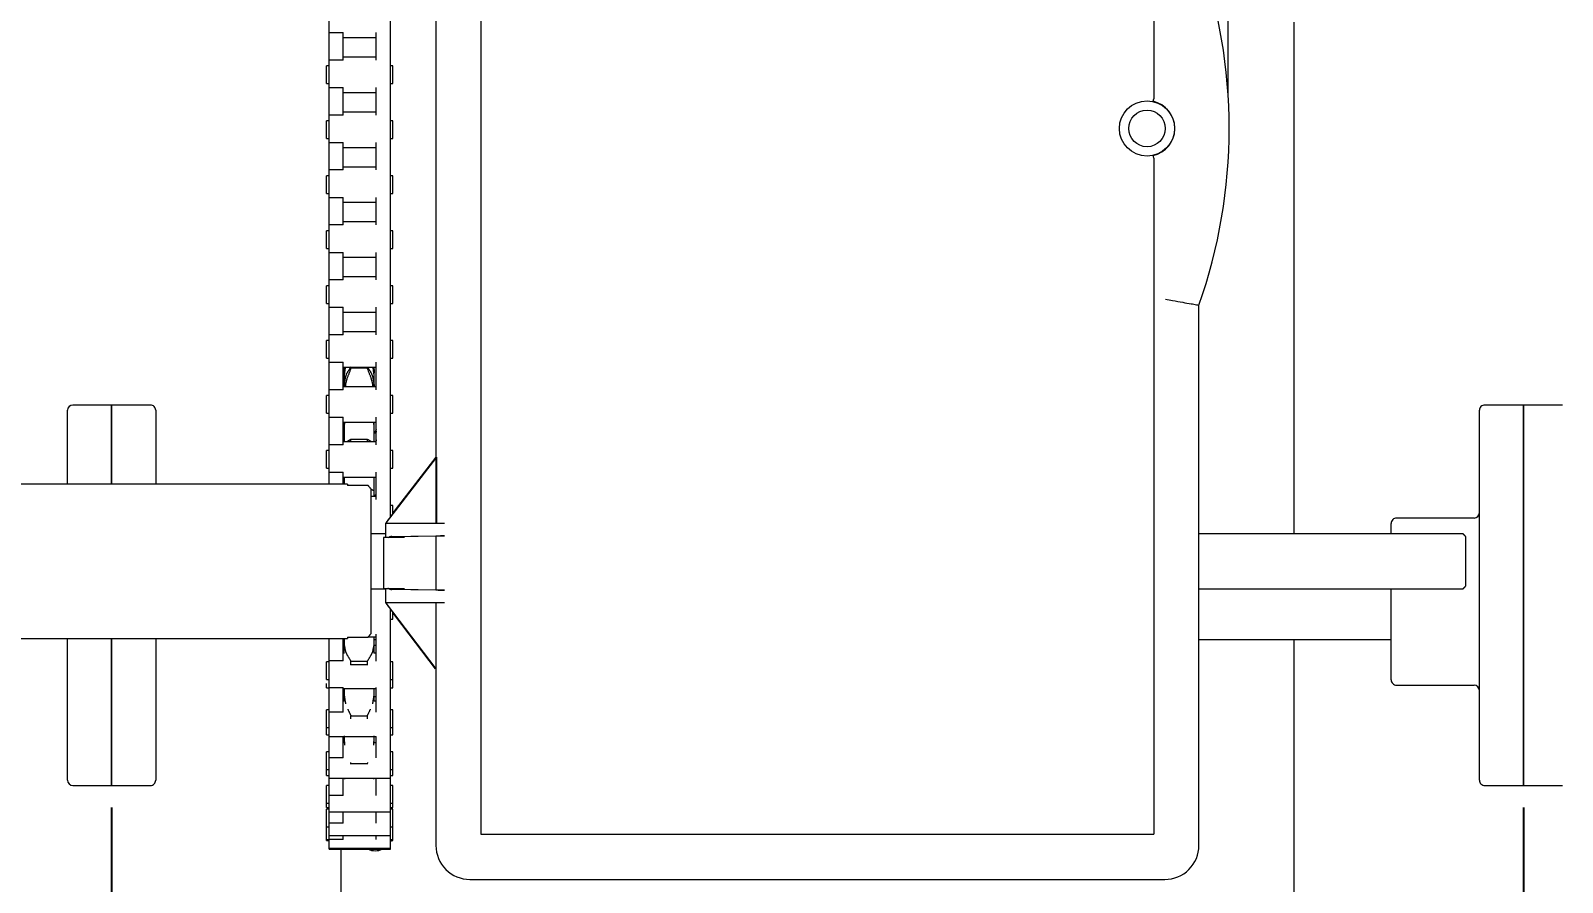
# Model space of a CAD drawing. Header units: inches. Extents: x 12.3 to 22.8, y 7.7 to 18.8.
# Drawn here: x 16.187 to 20.527, y 11.423 to 13.836 of the extents above; entities that cross this region are included whole.
import ezdxf

# ---------------------------------------------------------------- set-up
doc = ezdxf.new("R2010")
doc.units = ezdxf.units.IN
doc.header["$MEASUREMENT"] = 0
doc.header["$PDSIZE"] = -1
doc.layers.add('DIM', color=1, linetype='Continuous')
doc.styles.add('SLDTEXTSTYLE0', font='ARIAL.TTF', dxfattribs={"width": 0.7})
doc.dimstyles.new('SLDDIMSTYLE0', dxfattribs={"dimtxt": 0.125, "dimasz": 0.15, "dimexe": 0, "dimexo": 0.0625, "dimgap": 0.03125, "dimtad": 0, "dimtih": 1, "dimtoh": 1, "dimdec": 3, "dimlfac": 4, "dimrnd": 1e-09, "dimzin": 12, "dimdsep": 46, "dimtxsty": 'SLDTEXTSTYLE0', "dimsah": 1, "dimcen": 0.09, "dimadec": 0, "dimazin": 0, "dimtfac": 1, "dimtdec": 3, "dimtofl": 0, "dimtmove": 0, "dimatfit": 3, "dimfxl": 0, "dimtolj": 1, "dimtzin": 12, "dimarcsym": 0})

# ---------------------------------------------------------------- blocks, each defined once
blk = doc.blocks.new('*D12')
at = {"color": 0, "linetype": 'ByBlock', "lineweight": -2}
for p, q in [((16.4165, 11.6346), (16.4165, 10.5559)), ((20.4165, 11.6346), (20.4165, 10.5559)), ((16.5665, 10.5559), (17.9277, 10.5559)), ((20.2665, 10.5559), (18.9053, 10.5559))]:
    blk.add_line(p, q, dxfattribs=at)
at = {"color": 0, "linetype": 'ByBlock'}
for points in [[(16.4165, 10.5559), (16.5665, 10.5309), (16.5665, 10.5809)], [(20.4165, 10.5559), (20.2665, 10.5309), (20.2665, 10.5809)]]:
    blk.add_solid(points, dxfattribs=at)
at = {"layer": 'DEFPOINTS', "color": 0, "linetype": 'ByBlock'}
for p in [(16.4165, 11.6971), (20.4165, 11.6971)]:
    blk.add_point(p, dxfattribs=at)
at = {"color": 0, "linetype": 'ByBlock', "insert": (18.4165, 10.5559), "char_height": 0.125, "attachment_point": 5, "style": 'SLDTEXTSTYLE0'}
blk.add_mtext('16\\PSHAFT LENGTH', dxfattribs=at)

msp = doc.modelspace()

# ---------------------------------------------------------------- linework, layer by layer
at = {"color": 7, "linetype": 'Continuous', "lineweight": 15}
for p, q in [((17.46295, 15.55884), (17.46295, 11.55884)), ((19.3692, 15.55884), (19.36918, 13.6429)), ((17.33522, 14.24024), (17.33522, 12.44009)), ((17.03252, 13.8304), (17.03252, 13.90817)), ((17.20627, 13.8304), (17.20627, 13.90817)), ((19.76714, 12.41041), (19.76714, 13.85965)), ((17.03252, 13.8304), (17.07252, 13.8304)), ((17.03252, 13.75251), (17.03252, 13.8304)), ((17.07252, 13.75251), (17.07252, 13.8304)), ((17.16627, 13.75251), (17.16627, 13.8304)), ((17.20627, 13.75251), (17.20627, 13.8304)), ((17.02564, 13.68592), (17.02564, 13.73592)), ((17.07252, 13.75251), (17.03252, 13.75251)), ((17.03252, 13.67474), (17.03252, 13.75251)), ((17.20627, 13.67474), (17.20627, 13.75251)), ((17.21314, 13.68592), (17.21314, 13.73592)), ((17.03252, 13.67474), (17.07252, 13.67474)), ((17.03252, 13.59685), (17.03252, 13.67474)), ((17.07252, 13.59685), (17.07252, 13.67474)), ((17.16627, 13.59685), (17.16627, 13.67474)), ((17.20627, 13.59685), (17.20627, 13.67474)), ((17.07252, 13.59685), (17.03252, 13.59685)), ((17.03252, 13.51907), (17.03252, 13.59685)), ((17.20627, 13.51907), (17.20627, 13.59685)), ((17.02564, 13.53026), (17.02564, 13.58026)), ((17.21314, 13.53026), (17.21314, 13.58026)), ((17.03252, 13.51907), (17.07252, 13.51907)), ((17.03252, 13.44118), (17.03252, 13.51907)), ((17.07252, 13.44118), (17.07252, 13.51907)), ((17.16627, 13.44118), (17.16627, 13.51907)), ((17.20627, 13.44118), (17.20627, 13.51907)), ((19.36918, 13.47478), (19.3692, 11.55884)), ((17.02564, 13.37459), (17.02564, 13.42459)), ((17.07252, 13.44118), (17.03252, 13.44118)), ((17.03252, 13.36341), (17.03252, 13.44118)), ((17.20627, 13.36341), (17.20627, 13.44118)), ((17.21314, 13.37459), (17.21314, 13.42459)), ((17.03252, 13.36341), (17.07252, 13.36341)), ((17.03252, 13.28551), (17.03252, 13.36341)), ((17.07252, 13.28551), (17.07252, 13.36341)), ((17.16627, 13.28551), (17.16627, 13.36341)), ((17.20627, 13.28551), (17.20627, 13.36341)), ((17.07252, 13.28551), (17.03252, 13.28551)), ((17.03252, 13.20774), (17.03252, 13.28551)), ((17.20627, 13.20774), (17.20627, 13.28551)), ((17.02564, 13.21893), (17.02564, 13.26893)), ((17.21314, 13.21893), (17.21314, 13.26893)), ((17.03252, 13.20774), (17.07252, 13.20774)), ((17.03252, 13.12985), (17.03252, 13.20774)), ((17.07252, 13.12985), (17.07252, 13.20774)), ((17.16627, 13.12985), (17.16627, 13.20774)), ((17.20627, 13.12985), (17.20627, 13.20774)), ((17.02564, 13.06326), (17.02564, 13.11326)), ((17.07252, 13.12985), (17.03252, 13.12985)), ((17.03252, 13.05208), (17.03252, 13.12985)), ((17.20627, 13.05208), (17.20627, 13.12985)), ((17.21314, 13.06326), (17.21314, 13.11326)), ((17.03252, 13.05208), (17.07252, 13.05208)), ((17.03252, 12.97418), (17.03252, 13.05208)), ((17.07252, 12.97418), (17.07252, 13.05208)), ((17.16627, 12.97418), (17.16627, 13.05208)), ((17.20627, 12.97418), (17.20627, 13.05208)), ((19.49693, 11.52759), (19.49693, 13.05837)), ((17.02564, 12.9076), (17.02564, 12.9576)), ((17.07252, 12.97418), (17.03252, 12.97418)), ((17.03252, 12.89641), (17.03252, 12.97418)), ((17.20627, 12.89641), (17.20627, 12.97418)), ((17.21314, 12.9076), (17.21314, 12.9576)), ((17.03252, 12.89641), (17.07252, 12.89641)), ((17.03252, 12.81852), (17.03252, 12.89641)), ((17.07252, 12.81852), (17.07252, 12.89641)), ((17.16627, 12.81852), (17.16627, 12.89641)), ((17.20627, 12.81852), (17.20627, 12.89641)), ((17.07502, 12.87287), (17.07502, 12.87344)), ((17.07502, 12.87287), (17.07502, 12.86609)), ((17.07502, 12.8495), (17.07502, 12.86609)), ((17.07502, 12.8495), (17.07502, 12.82693)), ((17.09452, 12.87918), (17.09452, 12.8826)), ((17.1412, 12.87918), (17.09452, 12.87918)), ((17.1412, 12.87918), (17.1412, 12.8826)), ((17.16071, 12.86563), (17.16071, 12.87287)), ((17.16071, 12.8495), (17.16071, 12.86609)), ((17.16071, 12.82693), (17.16071, 12.8495)), ((17.02564, 12.75193), (17.02564, 12.80193)), ((17.07252, 12.81852), (17.03252, 12.81852)), ((17.03252, 12.74075), (17.03252, 12.81852)), ((17.20627, 12.74075), (17.20627, 12.81852)), ((17.21314, 12.75193), (17.21314, 12.80193)), ((16.29152, 12.55116), (16.29152, 12.76023)), ((16.41652, 12.55116), (16.41652, 12.77523)), ((16.41652, 12.77523), (16.41652, 12.55116)), ((16.54152, 12.76023), (16.54152, 12.55116)), ((20.29152, 12.20635), (20.29152, 12.76023)), ((20.41652, 12.2055), (20.41652, 12.77523)), ((20.41652, 12.77523), (20.41652, 11.6971)), ((17.03252, 12.74075), (17.07252, 12.74075)), ((17.03252, 12.66285), (17.03252, 12.74075)), ((17.07252, 12.66285), (17.07252, 12.74075)), ((17.07502, 12.7066), (17.07502, 12.72693)), ((17.16071, 12.7066), (17.16071, 12.72693)), ((17.16627, 12.66285), (17.16627, 12.74075)), ((17.20627, 12.66285), (17.20627, 12.74075)), ((17.07502, 12.7066), (17.07502, 12.67127)), ((17.09452, 12.67018), (17.09452, 12.67829)), ((17.09452, 12.67829), (17.1412, 12.67829)), ((17.1412, 12.67018), (17.1412, 12.67829)), ((17.16071, 12.67127), (17.16071, 12.7066)), ((17.02564, 12.59627), (17.02564, 12.64627)), ((17.07252, 12.66285), (17.03252, 12.66285)), ((17.03252, 12.58508), (17.03252, 12.66285)), ((17.33661, 12.62759), (17.19443, 12.44233)), ((17.20627, 12.58508), (17.20627, 12.66285)), ((17.20627, 12.58508), (17.20627, 12.66285)), ((17.21314, 12.59627), (17.21314, 12.64627)), ((17.21314, 12.59627), (17.21314, 12.64627)), ((17.33535, 12.62736), (17.33553, 12.62759)), ((17.33535, 12.62759), (17.33535, 12.62736)), ((17.33635, 12.62759), (17.33535, 12.62759)), ((17.33661, 12.62759), (17.33635, 12.62759)), ((17.33661, 12.62759), (17.33661, 12.44009)), ((17.03252, 12.58508), (17.07252, 12.58508)), ((17.03252, 12.55116), (17.03252, 12.58508)), ((17.07252, 12.55116), (17.07252, 12.58508)), ((17.16627, 12.50719), (17.16627, 12.58508)), ((17.20627, 12.50719), (17.20627, 12.58508)), ((17.20627, 12.50719), (17.20627, 12.58508)), ((17.22124, 12.47815), (17.33577, 12.62736)), ((17.33577, 12.62736), (17.33535, 12.62736)), ((17.07502, 12.57127), (17.07502, 12.55116)), ((17.0844, 12.55116), (17.0844, 12.54748)), ((17.14315, 12.54748), (17.0844, 12.54748)), ((17.16071, 12.53494), (17.16071, 12.57127)), ((17.15065, 12.53826), (17.15065, 12.12657)), ((17.16071, 12.5156), (17.16071, 12.53494)), ((17.16627, 12.52228), (17.16071, 12.51744)), ((17.20627, 12.45839), (17.20627, 12.50719)), ((17.21299, 12.46767), (17.22112, 12.47815)), ((17.22112, 12.47799), (17.21299, 12.46739)), ((17.21299, 12.46739), (17.21299, 12.46767)), ((17.21314, 12.4676), (17.21314, 12.4906)), ((17.21314, 12.46787), (17.21314, 12.4906)), ((17.22112, 12.47799), (17.22124, 12.47815)), ((17.22112, 12.47815), (17.22112, 12.47799)), ((17.22124, 12.47815), (17.22112, 12.47815)), ((17.19273, 12.44009), (17.19273, 12.39947)), ((17.19273, 12.44009), (17.19926, 12.44009)), ((17.19443, 12.44233), (17.19443, 12.44009)), ((17.19926, 12.44009), (17.35968, 12.44009)), ((20.04152, 12.4192), (20.04152, 12.43991)), ((20.04152, 12.41041), (20.04152, 12.4192)), ((17.24597, 12.39947), (17.18648, 12.39947)), ((17.21033, 12.40288), (17.35968, 12.40436)), ((17.33522, 12.40328), (17.2647, 12.40259)), ((17.33522, 12.40412), (17.33522, 12.25106)), ((17.33635, 12.40383), (17.33522, 12.40328)), ((17.33522, 12.40328), (17.33522, 12.2519)), ((20.25239, 12.40292), (20.25239, 12.33241)), ((20.25239, 12.33241), (20.25239, 12.26191)), ((17.18648, 12.25572), (17.24597, 12.25572)), ((17.19273, 12.25572), (17.19273, 12.21509)), ((17.35968, 12.25082), (17.21033, 12.2523)), ((17.2647, 12.25259), (17.33522, 12.2519)), ((17.33522, 12.2519), (17.33635, 12.25134)), ((20.04152, 12.25002), (20.04152, 12.25442)), ((20.04152, 12.22489), (20.04152, 12.25002)), ((17.19926, 12.21509), (17.19273, 12.21509)), ((17.1943, 12.213), (17.1943, 12.21509)), ((17.1943, 12.213), (17.33504, 12.02759)), ((17.35968, 12.21509), (17.19926, 12.21509)), ((17.20627, 12.12595), (17.20627, 12.19659)), ((17.33522, 12.21509), (17.33522, 11.52759)), ((17.33643, 12.02759), (17.33643, 12.21509)), ((20.04152, 12.05406), (20.04152, 12.22489)), ((20.29152, 11.7121), (20.29152, 12.20635)), ((20.41652, 11.6971), (20.41652, 12.2055)), ((17.22112, 12.17678), (17.21291, 12.1876)), ((17.21314, 12.16834), (17.21314, 12.18751)), ((17.33438, 12.02759), (17.22112, 12.17678)), ((16.29152, 11.82189), (16.29152, 12.11366)), ((16.41652, 11.81004), (16.41652, 12.11366)), ((16.41652, 12.11366), (16.41652, 11.6971)), ((16.54152, 12.11366), (16.54152, 11.7121)), ((17.03252, 12.05037), (17.03252, 12.11366)), ((17.07252, 12.05037), (17.07252, 12.11366)), ((17.07502, 12.11366), (17.07502, 12.10321)), ((17.0844, 12.11735), (17.0844, 12.11366)), ((17.0844, 12.11735), (17.14315, 12.11735)), ((17.16071, 12.10321), (17.16071, 12.11869)), ((17.16627, 12.0491), (17.16627, 12.12595)), ((17.20627, 12.0491), (17.20627, 12.12595)), ((17.20627, 12.0491), (17.20627, 12.12595)), ((19.76714, 11.31242), (19.76714, 12.11129)), ((17.07502, 12.07212), (17.07502, 12.10321)), ((17.16071, 12.07212), (17.16071, 12.10321)), ((17.02564, 12.01625), (17.02564, 12.04712)), ((17.07252, 12.05037), (17.03252, 12.05037)), ((17.03252, 11.9747), (17.03252, 12.05037)), ((17.09452, 12.03929), (17.09452, 12.04918)), ((17.09452, 12.04918), (17.1412, 12.04918)), ((17.1412, 12.03929), (17.09452, 12.03929)), ((17.1412, 12.03929), (17.1412, 12.04918)), ((17.20627, 12.01036), (17.20627, 12.05037)), ((17.20627, 12.01036), (17.20627, 12.05037)), ((17.21314, 12.01625), (17.21314, 12.04712)), ((17.21314, 12.01625), (17.21314, 12.04712)), ((17.33438, 12.02759), (17.33504, 12.02759)), ((17.33643, 12.02759), (17.33504, 12.02759)), ((20.04152, 12.02895), (20.04152, 12.05406)), ((20.04152, 11.99662), (20.04152, 12.02895)), ((17.02564, 11.99712), (17.02564, 12.01625)), ((17.02564, 11.9741), (17.02564, 11.98616)), ((17.20627, 11.9747), (17.20627, 12.01036)), ((17.21314, 11.99712), (17.21314, 12.01625)), ((17.21314, 11.9741), (17.21314, 11.99712)), ((17.03252, 11.9747), (17.07252, 11.9747)), ((17.03252, 11.90461), (17.03252, 11.9747)), ((17.07252, 11.90461), (17.07252, 11.9747)), ((17.07502, 11.97212), (17.07502, 11.96307)), ((17.07502, 11.9362), (17.07502, 11.96307)), ((17.16071, 11.96307), (17.16071, 11.97212)), ((17.16071, 11.9362), (17.16071, 11.96307)), ((17.16627, 11.90461), (17.16627, 11.9747)), ((17.20627, 11.90461), (17.20627, 11.9741)), ((17.02564, 11.87508), (17.02564, 11.9112)), ((17.07252, 11.90461), (17.03252, 11.90461)), ((17.03252, 11.83644), (17.03252, 11.90461)), ((17.09452, 11.88601), (17.09452, 11.895)), ((17.09452, 11.895), (17.1412, 11.895)), ((17.1412, 11.88601), (17.1412, 11.895)), ((17.20627, 11.86397), (17.20627, 11.90461)), ((17.21314, 11.87508), (17.21314, 11.9112)), ((17.02564, 11.8612), (17.02564, 11.87508)), ((17.02564, 11.84056), (17.02564, 11.8612)), ((17.20627, 11.83644), (17.20627, 11.86397)), ((17.21314, 11.8612), (17.21314, 11.87508)), ((17.21314, 11.84056), (17.21314, 11.8612)), ((16.29152, 11.7121), (16.29152, 11.82189)), ((16.41652, 11.6971), (16.41652, 11.81004)), ((17.03252, 11.83644), (17.07252, 11.83644)), ((17.03252, 11.77532), (17.03252, 11.83644)), ((17.07252, 11.77532), (17.07252, 11.83644)), ((17.07502, 11.81767), (17.07502, 11.8362)), ((17.16071, 11.81767), (17.16071, 11.8362)), ((17.16627, 11.77532), (17.16627, 11.8362)), ((17.20627, 11.77545), (17.20627, 11.8362)), ((17.02564, 11.75187), (17.02564, 11.79267)), ((17.07252, 11.77532), (17.03252, 11.77532)), ((17.03252, 11.71767), (17.03252, 11.77532)), ((17.20627, 11.73607), (17.20627, 11.77545)), ((17.21314, 11.75187), (17.21314, 11.79267)), ((17.02564, 11.74267), (17.02564, 11.75187)), ((17.02564, 11.72544), (17.02564, 11.74267)), ((17.03252, 11.66894), (17.03252, 11.71805)), ((17.07252, 11.66894), (17.07252, 11.71805)), ((17.09452, 11.75736), (17.09452, 11.75922)), ((17.09452, 11.75922), (17.1412, 11.75922)), ((17.1412, 11.75736), (17.1412, 11.75922)), ((17.16627, 11.66894), (17.16627, 11.71767)), ((17.20627, 11.71767), (17.20627, 11.73607)), ((17.20627, 11.66894), (17.20627, 11.71767)), ((17.21314, 11.74267), (17.21314, 11.75187)), ((17.21314, 11.72544), (17.21314, 11.74267)), ((17.02564, 11.65272), (17.02564, 11.69742)), ((17.21314, 11.65272), (17.21314, 11.69742)), ((17.02564, 11.64742), (17.02564, 11.65272)), ((17.02564, 11.63447), (17.02564, 11.64742)), ((17.02564, 11.58257), (17.02564, 11.63019)), ((17.07252, 11.66894), (17.03252, 11.66894)), ((17.03252, 11.62242), (17.03252, 11.66894)), ((17.20627, 11.63302), (17.20627, 11.66894)), ((17.20627, 11.62242), (17.20627, 11.63302)), ((17.21314, 11.64742), (17.21314, 11.65272)), ((17.21314, 11.63447), (17.21314, 11.64742)), ((17.21314, 11.58257), (17.21314, 11.63019)), ((17.03252, 11.59075), (17.03252, 11.62216)), ((17.07252, 11.59075), (17.03252, 11.59075)), ((17.03252, 11.55519), (17.03252, 11.59075)), ((17.07252, 11.59075), (17.07252, 11.62242)), ((17.16627, 11.59075), (17.16627, 11.62242)), ((17.20627, 11.59075), (17.20627, 11.62216)), ((17.20627, 11.55995), (17.20627, 11.5916)), ((17.02564, 11.58019), (17.02564, 11.58257)), ((17.02564, 11.54433), (17.02564, 11.58019)), ((17.02564, 11.5416), (17.02564, 11.54433)), ((17.03252, 11.54463), (17.03252, 11.55519)), ((17.07252, 11.54463), (17.03252, 11.54463)), ((17.03252, 11.51933), (17.03252, 11.54463)), ((17.07252, 11.54463), (17.07252, 11.55519)), ((17.16627, 11.54463), (17.16627, 11.55519)), ((17.20627, 11.55519), (17.20627, 11.55995)), ((17.20627, 11.54433), (17.20627, 11.55519)), ((17.20627, 11.51933), (17.20627, 11.54433)), ((17.21314, 11.58019), (17.21314, 11.58257)), ((17.21314, 11.54433), (17.21314, 11.58019)), ((17.21314, 11.5416), (17.21314, 11.54433)), ((17.46295, 11.55884), (19.3692, 11.55884)), ((17.03252, 11.5166), (17.03252, 11.51933)), ((17.06589, 11.5166), (17.06589, 11.31242)), ((17.20627, 11.53669), (17.20886, 11.5416)), ((17.20627, 11.51661), (17.20627, 11.51933)), ((17.4317, 11.43111), (19.40045, 11.43111))]:
    msp.add_line(p, q, dxfattribs=at)
at = {"color": 7, "linetype": 'Continuous', "lineweight": 15, "flags": 128}
msp.add_lwpolyline([(17.21314, 11.55742), (17.21328, 11.559), (17.21314, 11.56741)], dxfattribs=at)
at = {"color": 7, "linetype": 'Continuous', "lineweight": 15}
for radius in [0.07813, 0.05175]:
    msp.add_circle((19.34983, 13.55884), radius, dxfattribs=at)
for centre, radius, start, end in [((18.07998, 13.55884), 1.50273, 340.54671, 19.45329), ((19.34983, 13.55884), 0.07876, 282.58616, 77.41384), ((16.30652, 12.76022), 0.015, 90.00103, 179.99001), ((16.52652, 12.76023), 0.015, 359.99469, 90.00531), ((20.30652, 12.76023), 0.015, 89.99469, 180.00531), ((17.23524, 12.68741), 0.07029, 168.91093, 191.08907), ((19.17652, 10.99333), 2.45526, 143.09559, 143.83147), ((20.05652, 12.43992), 0.015, 89.99469, 180.00531), ((20.27652, 12.46992), 0.015, 270.00103, 359.99001), ((17.35701, 12.00471), 0.39966, 89.61709, 92.96378), ((17.35701, 12.65046), 0.39966, 267.03622, 270.38291), ((19.23007, 13.6856), 2.51255, 215.8806, 216.59861), ((20.05652, 11.99662), 0.015, 179.99469, 270.00531), ((20.27652, 11.96662), 0.015, 0.00999, 89.99897), ((16.30652, 11.7121), 0.015, 180.00999, 269.99897), ((16.52652, 11.7121), 0.015, 269.99469, 0.00531), ((20.30652, 11.7121), 0.015, 179.99469, 270.00531), ((17.16339, 11.56241), 0.04999, 246.37514, 293.62486), ((17.4317, 11.52759), 0.09648, 179.99896, 270.00104), ((19.40045, 11.52759), 0.09648, 269.99896, 0.00104)]:
    msp.add_arc(centre, radius, start, end, dxfattribs=at)
for points in [[(19.5795, 13.65714), (19.5795, 14.37521)], [(17.07252, 13.81659), (17.16627, 13.81659)], [(17.16627, 13.76092), (17.07252, 13.76092)], [(17.03252, 13.73592), (17.02564, 13.73592)], [(17.21314, 13.73592), (17.20627, 13.73592)], [(17.02564, 13.68592), (17.03252, 13.68592)], [(17.20627, 13.68592), (17.21314, 13.68592)], [(17.07252, 13.66092), (17.16627, 13.66092)], [(19.3692, 13.64315), (19.36918, 13.6429)], [(17.16627, 13.60526), (17.07252, 13.60526)], [(17.03252, 13.58026), (17.02564, 13.58026)], [(17.21314, 13.58026), (17.20627, 13.58026)], [(17.02564, 13.53026), (17.03252, 13.53026)], [(17.07252, 13.50526), (17.16627, 13.50526)], [(17.20627, 13.53026), (17.21314, 13.53026)], [(19.36918, 13.47478), (19.3692, 13.47453)], [(17.03252, 13.42459), (17.02564, 13.42459)], [(17.16627, 13.44959), (17.07252, 13.44959)], [(17.21314, 13.42459), (17.20627, 13.42459)], [(17.02564, 13.37459), (17.03252, 13.37459)], [(17.20627, 13.37459), (17.21314, 13.37459)], [(17.07252, 13.34959), (17.16627, 13.34959)], [(17.16627, 13.29393), (17.07252, 13.29393)], [(17.03252, 13.26893), (17.02564, 13.26893)], [(17.21314, 13.26893), (17.20627, 13.26893)], [(17.02564, 13.21893), (17.03252, 13.21893)], [(17.07252, 13.19393), (17.16627, 13.19393)], [(17.20627, 13.21893), (17.21314, 13.21893)], [(17.03252, 13.11326), (17.02564, 13.11326)], [(17.16627, 13.13826), (17.07252, 13.13826)], [(17.21314, 13.11326), (17.20627, 13.11326)], [(17.02564, 13.06326), (17.03252, 13.06326)], [(17.20627, 13.06326), (17.21314, 13.06326)], [(17.07252, 13.03826), (17.16627, 13.03826)], [(19.49693, 13.05837), (19.49581, 13.05856)], [(17.16627, 12.9826), (17.07252, 12.9826)], [(17.03252, 12.9576), (17.02564, 12.9576)], [(17.21314, 12.9576), (17.20627, 12.9576)], [(17.02564, 12.9076), (17.03252, 12.9076)], [(17.20627, 12.9076), (17.21314, 12.9076)], [(17.07252, 12.8826), (17.16627, 12.8826)], [(17.07514, 12.87937), (17.07502, 12.87287)], [(17.07502, 12.86609), (17.07514, 12.87156)], [(17.07514, 12.85692), (17.07502, 12.8495)], [(17.07843, 12.8826), (17.07514, 12.85692)], [(17.07514, 12.87156), (17.07683, 12.8826)], [(17.07558, 12.8826), (17.07514, 12.87937)], [(17.07514, 12.83081), (17.0797, 12.85495)], [(17.0797, 12.85495), (17.08338, 12.8652)], [(17.08338, 12.85032), (17.0797, 12.83715)], [(17.08338, 12.8652), (17.09452, 12.88361)], [(17.09452, 12.87918), (17.08338, 12.85032)], [(17.1412, 12.88361), (17.15234, 12.8652)], [(17.15234, 12.85032), (17.1412, 12.87918)], [(17.15234, 12.8652), (17.15602, 12.85495)], [(17.15602, 12.83715), (17.15234, 12.85032)], [(17.15602, 12.85495), (17.16059, 12.83081)], [(17.16059, 12.85692), (17.1573, 12.8826)], [(17.15889, 12.8826), (17.16059, 12.87156)], [(17.16059, 12.87937), (17.16014, 12.8826)], [(17.16071, 12.87287), (17.16059, 12.87937)], [(17.16059, 12.87156), (17.16071, 12.86609)], [(17.16071, 12.8495), (17.16059, 12.85692)], [(17.03252, 12.80193), (17.02564, 12.80193)], [(17.16627, 12.82693), (17.07252, 12.82693)], [(17.07502, 12.82686), (17.07514, 12.83081)], [(17.0797, 12.83715), (17.07841, 12.82693)], [(17.15731, 12.82693), (17.15602, 12.83715)], [(17.16059, 12.83081), (17.16071, 12.82686)], [(17.21314, 12.80193), (17.20627, 12.80193)], [(16.41652, 12.77523), (16.30652, 12.77523)], [(16.52652, 12.77523), (16.41652, 12.77523)], [(20.41652, 12.77523), (20.30652, 12.77523)], [(20.52652, 12.77523), (20.41652, 12.77523)], [(17.02564, 12.75193), (17.03252, 12.75193)], [(17.07252, 12.72693), (17.16627, 12.72693)], [(17.07514, 12.71464), (17.07502, 12.7066)], [(17.07675, 12.72693), (17.07514, 12.71464)], [(17.16059, 12.71464), (17.15897, 12.72693)], [(17.16071, 12.7066), (17.16059, 12.71464)], [(17.20627, 12.75193), (17.21314, 12.75193)], [(17.16627, 12.67127), (17.07252, 12.67127)], [(17.083, 12.67127), (17.08338, 12.67181)], [(17.08338, 12.67181), (17.09452, 12.67829)], [(17.1412, 12.67829), (17.15234, 12.67181)], [(17.15234, 12.67181), (17.15272, 12.67127)], [(17.16627, 12.70598), (17.16071, 12.69422)], [(17.03252, 12.64627), (17.02564, 12.64627)], [(17.21314, 12.64627), (17.20627, 12.64627)], [(17.21314, 12.64627), (17.20627, 12.64627)], [(17.02564, 12.59627), (17.03252, 12.59627)], [(17.20627, 12.59627), (17.21314, 12.59627)], [(17.20627, 12.59627), (17.21314, 12.59627)], [(17.0844, 12.55116), (15.84565, 12.55116)], [(17.07252, 12.57127), (17.16627, 12.57127)], [(17.15065, 12.53826), (17.14315, 12.54748)], [(17.15062, 12.53686), (17.15234, 12.53689)], [(17.16627, 12.5156), (17.15065, 12.5156)], [(17.15234, 12.53689), (17.15602, 12.53461)], [(17.15602, 12.53461), (17.15883, 12.53389)], [(17.16059, 12.53344), (17.16071, 12.53494)], [(17.21314, 12.4906), (17.20627, 12.4906)], [(17.21314, 12.4906), (17.20627, 12.4906)], [(20.27652, 12.45491), (20.05652, 12.45491)], [(17.19273, 12.41041), (17.15065, 12.41041)], [(17.18648, 12.39947), (17.18648, 12.25572)], [(20.24489, 12.41041), (19.49693, 12.41041)], [(20.25239, 12.40292), (20.24489, 12.41041)], [(17.15065, 12.25442), (17.19273, 12.25442)], [(19.49693, 12.25442), (20.24489, 12.25442)], [(20.24489, 12.25442), (20.25239, 12.26191)], [(17.20627, 12.16834), (17.21314, 12.16834)], [(15.84565, 12.11366), (17.0844, 12.11366)], [(17.14315, 12.11735), (17.15065, 12.12657)], [(17.14423, 12.11869), (17.16627, 12.11869)], [(17.16071, 12.11129), (17.16627, 12.11129)], [(19.49693, 12.11129), (20.04152, 12.11129)], [(17.07636, 12.07212), (17.07252, 12.07212)], [(17.07502, 12.10321), (17.07514, 12.09698)], [(17.07514, 12.09698), (17.0797, 12.07462)], [(17.0797, 12.07462), (17.08338, 12.06787)], [(17.08338, 12.06787), (17.09452, 12.04918)], [(17.1412, 12.04918), (17.15234, 12.06787)], [(17.15234, 12.06787), (17.15602, 12.07462)], [(17.15602, 12.07462), (17.16059, 12.09698)], [(17.16627, 12.07212), (17.15937, 12.07212)], [(17.16059, 12.09698), (17.16071, 12.10321)], [(17.16071, 12.09442), (17.16627, 12.09442)], [(17.03252, 12.04712), (17.02564, 12.04712)], [(17.09452, 12.03929), (17.09336, 12.03881)], [(17.14236, 12.03881), (17.1412, 12.03929)], [(17.21314, 12.04712), (17.20627, 12.04712)], [(17.21314, 12.04712), (17.20627, 12.04712)], [(17.02564, 11.99712), (17.03252, 11.99712)], [(17.20627, 11.99712), (17.21314, 11.99712)], [(20.05652, 11.98162), (20.27652, 11.98162)], [(17.02564, 11.9741), (17.03252, 11.9741)], [(17.07252, 11.97212), (17.16627, 11.97212)], [(17.07252, 11.9491), (17.07502, 11.9491)], [(17.07536, 11.9362), (17.07252, 11.9362)], [(17.07502, 11.96307), (17.07514, 11.95582)], [(17.07514, 11.95582), (17.07931, 11.92868)], [(17.15641, 11.92868), (17.16059, 11.95582)], [(17.16627, 11.9362), (17.16036, 11.9362)], [(17.16059, 11.95582), (17.16071, 11.96307)], [(17.16071, 11.9491), (17.16627, 11.9491)], [(17.20627, 11.9741), (17.21314, 11.9741)], [(17.03252, 11.9112), (17.02564, 11.9112)], [(17.0855, 11.91372), (17.09452, 11.895)], [(17.1412, 11.895), (17.15022, 11.91372)], [(17.21314, 11.9112), (17.20627, 11.9112)], [(17.02564, 11.8612), (17.03252, 11.8612)], [(17.20627, 11.8612), (17.21314, 11.8612)], [(17.02564, 11.84056), (17.03252, 11.84056)], [(17.07252, 11.8362), (17.16627, 11.8362)], [(17.07502, 11.81767), (17.07252, 11.81767)], [(17.07502, 11.83764), (17.07514, 11.82977)], [(17.07514, 11.82977), (17.07667, 11.81168)], [(17.15906, 11.81168), (17.16059, 11.82977)], [(17.16059, 11.82977), (17.16071, 11.83764)], [(17.16627, 11.81767), (17.1607, 11.81767)], [(17.20627, 11.84056), (17.21314, 11.84056)], [(17.03252, 11.79267), (17.02564, 11.79267)], [(17.09316, 11.76244), (17.09452, 11.75922)], [(17.1412, 11.75922), (17.14271, 11.7626)], [(17.21314, 11.79267), (17.20627, 11.79267)], [(17.02564, 11.74267), (17.03252, 11.74267)], [(17.02564, 11.72544), (17.03252, 11.72544)], [(17.03252, 11.71767), (17.20627, 11.71767)], [(17.07617, 11.71767), (17.07648, 11.7152)], [(17.15924, 11.7152), (17.15956, 11.71767)], [(17.20627, 11.74267), (17.21314, 11.74267)], [(17.20627, 11.72544), (17.21314, 11.72544)], [(16.30652, 11.6971), (16.41652, 11.6971)], [(16.41652, 11.6971), (16.52652, 11.6971)], [(17.03252, 11.69742), (17.02564, 11.69742)], [(17.21314, 11.69742), (17.20627, 11.69742)], [(17.02564, 11.64742), (17.03252, 11.64742)], [(17.02564, 11.63447), (17.03252, 11.63447)], [(17.03252, 11.63019), (17.02564, 11.63019)], [(17.20627, 11.64742), (17.21314, 11.64742)], [(17.20627, 11.63447), (17.21314, 11.63447)], [(17.21314, 11.63019), (17.20627, 11.63019)], [(17.03252, 11.62242), (17.20627, 11.62242)], [(17.02564, 11.58019), (17.03252, 11.58019)], [(17.02564, 11.54433), (17.03252, 11.54433)], [(17.03252, 11.55519), (17.20627, 11.55519)], [(17.20627, 11.58019), (17.21314, 11.58019)], [(17.20627, 11.54433), (17.21314, 11.54433)], [(17.02564, 11.5416), (17.03252, 11.5416)], [(17.03252, 11.51933), (17.20627, 11.51933)], [(17.03252, 11.5166), (17.20627, 11.5166)], [(17.20627, 11.5416), (17.21314, 11.5416)]]:
    msp.add_open_spline(points, degree=1, dxfattribs=at)
for points, knots in [([(19.36699, 13.63571), (19.367, 13.63571), (19.36707, 13.63572), (19.36729, 13.63611), (19.36761, 13.63696), (19.3681, 13.63854), (19.36864, 13.64057), (19.36899, 13.6421), (19.36918, 13.6429)], [0, 0, 0, 0, 0.0012806, 0.0291939, 0.1586393, 0.381034, 0.6720737, 1, 1, 1, 1]), ([(19.36918, 13.47478), (19.36899, 13.47558), (19.36864, 13.4771), (19.3681, 13.47914), (19.36761, 13.48072), (19.36729, 13.48156), (19.36707, 13.48195), (19.367, 13.48197), (19.36699, 13.48197)], [0, 0, 0, 0, 0.3279263, 0.618966, 0.8413607, 0.9708061, 0.9987194, 1, 1, 1, 1]), ([(19.40207, 13.0749), (19.40218, 13.07488), (19.40894, 13.07371), (19.42537, 13.07077), (19.44949, 13.06656), (19.47209, 13.06265), (19.48689, 13.06009), (19.49391, 13.05889), (19.49581, 13.05856)], [0, 0, 0, 0, 0.0034545, 0.2162278, 0.5263459, 0.7754754, 0.9391698, 1, 1, 1, 1]), ([(17.21033, 12.40288), (17.20839, 12.40249), (17.20448, 12.4017), (17.20103, 12.39958), (17.19928, 12.39856), (17.19926, 12.39854)], [0, 0, 0, 0, 0.4926535, 0.9934108, 1, 1, 1, 1]), ([(17.19926, 12.25663), (17.19928, 12.25662), (17.19994, 12.25624), (17.20181, 12.25521), (17.2053, 12.25324), (17.2085, 12.25264), (17.21033, 12.2523)], [0, 0, 0, 0, 0.0065864, 0.190293, 0.5366712, 1, 1, 1, 1]), ([(20.30652, 11.6971), (20.34318, 11.6971), (20.41652, 11.6971), (20.48985, 11.6971), (20.52652, 11.6971)], [0, 0, 0, 0, 0.4999947, 1, 1, 1, 1])]:
    msp.add_open_spline(points, degree=3, knots=knots, dxfattribs=at)

# ---------------------------------------------------------------- dimensions: what is measured, and where the dimension line sits
at = {"layer": 'DIM'}
dim = msp.add_linear_dim(base=(20.41652, 10.55591), p1=(16.41652, 11.6971), p2=(20.41652, 11.6971), text='<>\\PSHAFT LENGTH', dimstyle='SLDDIMSTYLE0', override={"dimlunit": 5, "dimfrac": 2}, dxfattribs=at)
dim.commit()
dim.dimension.update_dxf_attribs({"geometry": '*D12', "text_midpoint": (18.41652, 10.55591)})

doc.saveas('drawing.dxf')
